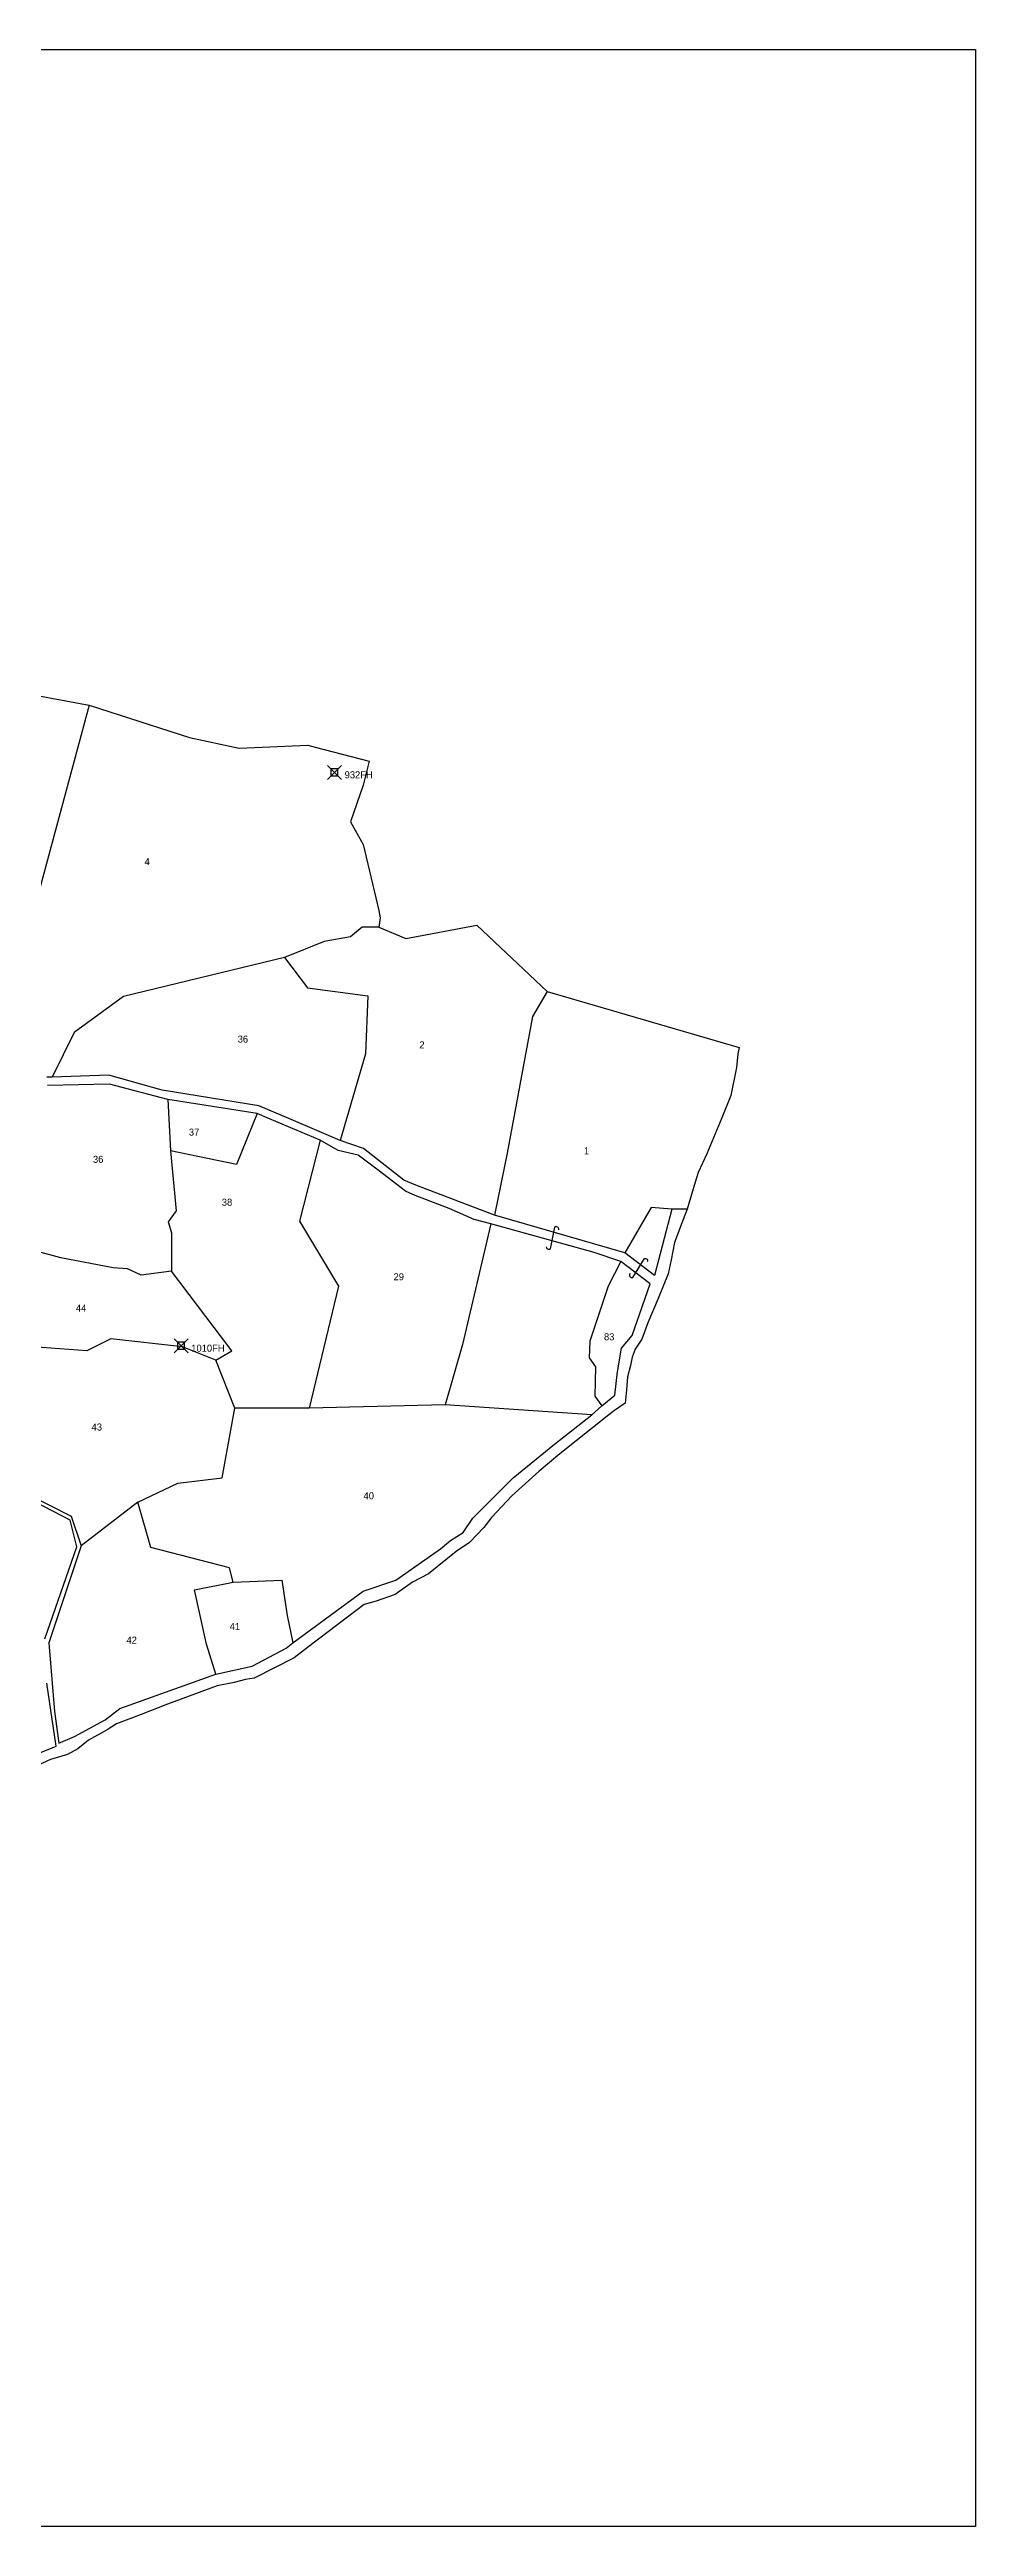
# Model space of a CAD drawing. Header units: inches. Extents: x 149547 to 151317, y 179337 to 181102.
# Drawn here: x 150657 to 151317, y 179337 to 181102 of the extents above; entities that cross this region are included whole.
import ezdxf

# ---------------------------------------------------------------- set-up
doc = ezdxf.new("R2010")
doc.units = ezdxf.units.IN
doc.header["$MEASUREMENT"] = 0
doc.header["$PDMODE"] = 67
doc.header["$PDSIZE"] = 5
for name, color, linetype in [('BORDER-B', 3, 'CONTINUOUS'), ('IMAGE', 7, 'CONTINUOUS'), ('LINK', 4, 'CONTINUOUS'), ('NO', 1, 'CONTINUOUS'), ('PARCEL', 6, 'CONTINUOUS'), ('ROAD', 2, 'CONTINUOUS'), ('TRIG-P', 2, 'CONTINUOUS'), ('TRIG-T', 1, 'CONTINUOUS')]:
    doc.layers.add(name, color=color, linetype=linetype)
picture_1 = doc.add_image_def('image1.tif', size_in_pixel=(8440, 8419))

msp = doc.modelspace()

# ---------------------------------------------------------------- linework, layer by layer
at = {"layer": 'BORDER-B'}
for points in [[(150600.6, 180650.7), (150685.3, 180634.8), (150756.8, 180611.9), (150792.2, 180604.3), (150841.2, 180606.5), (150846.3, 180604.9), (150884.8, 180595.1), (150880.6, 180577.9), (150871.7, 180551.8), (150880.6, 180535.6), (150891.8, 180488.5), (150892.7, 180483.4), (150891.8, 180476.7), (150911, 180468.6), (150961.6, 180478.1), (151011.9, 180430.7), (151148.9, 180391)], [(151148.9, 180391), (151147.9, 180386.3), (151146.8, 180376.6), (151142.8, 180356.7), (151136.5, 180340.8), (151125.8, 180315.2), (151119.5, 180301.8), (151116.1, 180290.1), (151111.7, 180275.7), (151108.8, 180268.4), (151102.8, 180251.9), (151100.4, 180239.6), (151098.1, 180229.6), (151091, 180212.1), (151083.7, 180194.6), (151079.3, 180183.1), (151074.7, 180175.8), (151072.4, 180170.1), (151071.3, 180164.3), (151069.2, 180156.2), (151068.5, 180146.8), (151067.4, 180137.4), (151059.8, 180132.1)], [(151059.8, 180132.1), (151055.8, 180129), (151020.8, 180101.3), (151006.2, 180088.9), (150986.7, 180071.4), (150972.1, 180055.8), (150966.7, 180048.8), (150956.5, 180038), (150947, 180031.7), (150927.2, 180015.8), (150915.8, 180009.7), (150903.4, 180001.1), (150890, 179996.3), (150881.4, 179993.8), (150841.9, 179963.9), (150831.4, 179955.9), (150802.8, 179941.3), (150796.8, 179940.4), (150788.5, 179938.2), (150776.4, 179936), (150741.1, 179922.9), (150722.3, 179915.6), (150704.8, 179908.9), (150698.1, 179904.5), (150684.8, 179897.2), (150677.1, 179891.1), (150669.8, 179887), (150657.7, 179883.5), (150632.2, 179871.7)]]:
    msp.add_lwpolyline(points, dxfattribs=at)
at = {"layer": 'LINK'}
for points in [[(151020.1, 180261, 0.64932), (151017.1, 180262.9), (151014.1, 180247.3, -0.752853), (151011.5, 180248.8)], [(151070.8, 180229.7, 0.64932), (151072.9, 180226.9), (151081.3, 180240.4, -0.752853), (151083.2, 180238.1)]]:
    msp.add_lwpolyline(points, format="xyb", dxfattribs=at)
at = {"layer": 'PARCEL'}
for points in [[(150685.3, 180634.8), (150646.5, 180491.2), (150625.1, 180383.9)], [(150891.8, 180476.7), (150880, 180476.6), (150871.5, 180469.8), (150852.8, 180466.4), (150824.4, 180455), (150709.7, 180427.2), (150674.5, 180401.7), (150658.9, 180369.8)], [(150824.4, 180455), (150840.8, 180433.5), (150884, 180427.8), (150882.3, 180386.4), (150864.1, 180324.5)], [(151011.9, 180430.7), (151001.5, 180413.1), (150983.3, 180315.5), (150974.2, 180271.3)], [(150741.3, 180353.9), (150743.2, 180317.2), (150747.2, 180274.6), (150741.5, 180266.7), (150743.8, 180258.7), (150743.8, 180231.5)], [(150805.1, 180343.9), (150790.3, 180307.5), (150743.2, 180317.2)], [(150849.9, 180324.9), (150835.2, 180267.2), (150863, 180220.7), (150842, 180133.9)], [(151100.8, 180275.6), (151086.1, 180276.9), (151067.3, 180244.5)], [(150775.6, 180168), (150786.9, 180174.8), (150743.8, 180231.5), (150722.2, 180228.7), (150712.6, 180233.2), (150702.3, 180233.8), (150664.9, 180241.1), (150612.1, 180255.3), (150604.7, 180240.6), (150600.2, 180199.7), (150610.4, 180195.2), (150617.4, 180184.7)], [(150971.7, 180265.1), (150951.5, 180179.3), (150939, 180136.2)], [(151064.5, 180238.3), (151055.4, 180220.7), (151042.3, 180181.6), (151041.8, 180169.7), (151046.3, 180163.4), (151045.8, 180142.4), (151050.9, 180135.5)], [(151043.8, 180129.1), (150939, 180136.2), (150842, 180133.9), (150789.2, 180133.9), (150775.6, 180168), (150751.7, 180177.6), (150700.6, 180183.3), (150683.6, 180174.8), (150645, 180177.6), (150620.3, 180185.1)], [(150719.8, 180066.8), (150748.4, 180080.4), (150780.1, 180084.2), (150789.2, 180133.9)], [(150787.9, 180009.7), (150785.2, 180020.1), (150729.1, 180034.4), (150719.8, 180066.8), (150679.4, 180035.7)], [(150775.6, 179944.3), (150768.9, 179965.6), (150760.4, 180004.3), (150787.9, 180009.7), (150822.6, 180011.2), (150826.5, 179986.1), (150830.5, 179966.6)]]:
    msp.add_lwpolyline(points, dxfattribs=at)
at = {"layer": 'ROAD'}
for points in [[(151111.7, 180275.7), (151100.8, 180275.6), (151088.4, 180228.4), (151067.3, 180244.5), (150974.2, 180271.3), (150918.3, 180292.7), (150909.6, 180296.4), (150880.8, 180318.8), (150864.1, 180324.5), (150827.6, 180340.2), (150806.2, 180349.4), (150737.2, 180360.4), (150699.1, 180371.1), (150658.9, 180369.8), (150654.9, 180369.8)], [(150663.6, 179895), (150674.8, 179899.7), (150696.7, 179911.7), (150707, 179919.8), (150775.6, 179944.3), (150801.4, 179949.9), (150825.8, 179962.7), (150830.5, 179966.6), (150880.7, 180003.5), (150903.9, 180011.2), (150935.7, 180033.5), (150943, 180039.5), (150952, 180045.1), (150958.8, 180055.4), (150987.6, 180084.1), (151017.2, 180108.1), (151043.8, 180129.1), (151050.9, 180135.5), (151060.2, 180143), (151062, 180159.8), (151064.8, 180176.7), (151072.4, 180185.6), (151085.3, 180222.5), (151064.5, 180238.3), (151045.5, 180244.7), (150971.7, 180265.1), (150959.9, 180268.3), (150941.9, 180276.2), (150917.6, 180285.5), (150910.8, 180288.4), (150891.4, 180303.4), (150877.1, 180314.2), (150862.8, 180317.4), (150849.9, 180324.9), (150813.7, 180340), (150805.1, 180343.9), (150741.3, 180353.9), (150699.8, 180364.7), (150655.4, 180363.7)], [(150653.5, 179969.3), (150676.3, 180035), (150671.6, 180054.1), (150621.4, 180079.9)], [(150624.6, 180081.2), (150672.3, 180056.9), (150679.4, 180035.7), (150656.5, 179966.6), (150660.5, 179917.7), (150663.6, 179895)], [(150631.5, 179880.6), (150661.6, 179893), (150654.9, 179937.8)]]:
    msp.add_lwpolyline(points, dxfattribs=at)
at = {"layer": 'TRIG-P'}
for p in [(150860.1, 180587), (150750.8, 180178.3)]:
    msp.add_point(p, dxfattribs=at)

# ---------------------------------------------------------------- texts
at = {"layer": 'NO'}
for s, p in [('4', (150724.7, 180520.9)), ('36', (150791.1, 180394.4)), ('2', (150920.7, 180390.3)), ('37', (150756.3, 180328.1)), ('36', (150687.9, 180308.7)), ('1', (151038.1, 180314.8)), ('38', (150779.8, 180278.1)), ('29', (150902.3, 180225)), ('44', (150675.7, 180202.6)), ('83', (151052.4, 180182.2)), ('43', (150686.9, 180117.9)), ('40', (150880.9, 180068.9)), ('41', (150785.4, 179975.7)), ('42', (150711.8, 179966))]:
    msp.add_text(s, height=5, dxfattribs=at).set_placement(p)
at = {"layer": 'TRIG-T'}
for s, p in [('932FH', (150867.4, 180582.8)), ('1010FH', (150758, 180174.1))]:
    msp.add_text(s, height=5, dxfattribs=at).set_placement(p)

# ---------------------------------------------------------------- pictures from other files: only their frames are drawn
at = {"layer": 'IMAGE'}
image = msp.add_image(picture_1, insert=(149547.5, 179336.7), size_in_units=(1769.9, 1765.5), dxfattribs=at)
image.dxf.flags = 15

doc.saveas('drawing.dxf')
